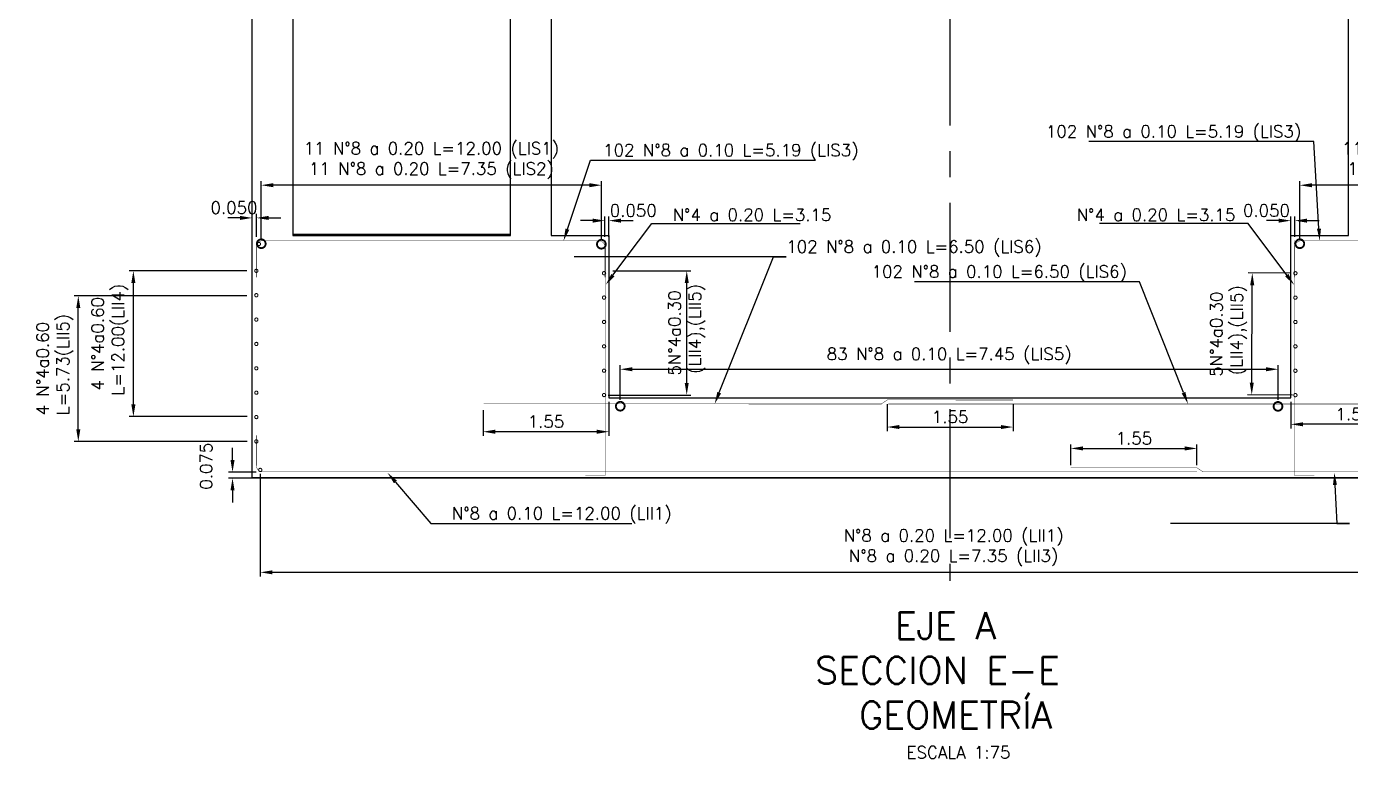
# Model space of a CAD drawing. Header units: metres. Extents: x 1080427 to 1081241, y 976768 to 977288.
# Drawn here: x 1080851.63 to 1080867.94, y 977088.38 to 977097.39 of the extents above; entities that cross this region are included whole.
import ezdxf
from ezdxf import colors
from ezdxf.entities.mleader import LeaderData, LeaderLine
from ezdxf.math import Vec2, Vec3

# ---------------------------------------------------------------- set-up
doc = ezdxf.new("R2010")
doc.units = ezdxf.units.M
doc.header["$LTSCALE"] = 25.4
doc.linetypes.add('CENTER', pattern=[2, 1.25, -0.25, 0.25, -0.25])
doc.linetypes.add('DASHDOT', pattern=[1, 0.5, -0.25, 0, -0.25])
for name, color, linetype in [('CONTRAPESO', 3, 'Continuous'), ('DIMCONTRAPESO', 1, 'Continuous'), ('EJE VIA', 10, 'CENTER'), ('EJE-D', 11, 'DASHDOT'), ('REF', 6, 'Continuous'), ('REGL175', 7, 'Continuous')]:
    doc.layers.add(name, color=color, linetype=linetype)
doc.layers.add('COTA', color=1, linetype='Continuous', lineweight=30)
doc.layers.add('COTACIM', color=20, linetype='Continuous', lineweight=5)
doc.styles.add('romans', font='romans.shx')
doc.dimstyles.new('Copy 75', dxfattribs={"dimtxt": 0.15, "dimasz": 0.15, "dimexe": 0.05, "dimexo": 0.05, "dimgap": 0.05, "dimtad": 1, "dimzin": 0, "dimdsep": 46, "dimtxsty": 'romans', "dimcen": 0.002, "dimclrd": 1, "dimclre": 1, "dimclrt": 3, "dimadec": 4, "dimazin": 0, "dimtfac": 1, "dimtofl": 0, "dimtmove": 1, "dimatfit": 3, "dimfxl": 1, "dimtolj": 1, "dimtzin": 0, "dimarcsym": 1})

# ---------------------------------------------------------------- blocks, each defined once
blk = doc.blocks.new('*D286')
at = {"layer": 'Defpoints', "color": 0, "transparency": 16777216}
for p in [(1080866.045534085, 977092.1984550816), (1080864.491913638, 977091.9434289275), (1080866.045534085, 977091.9434289275)]:
    blk.add_point(p, dxfattribs=at)
at = {"layer": 'DIMCONTRAPESO', "color": 1, "lineweight": -2, "transparency": 16777216}
for p, q in [((1080864.491913638, 977091.9934289275), (1080864.491913638, 977092.2484550816)), ((1080864.641913638, 977092.1984550816), (1080865.895534085, 977092.1984550816)), ((1080866.045534085, 977091.9934289275), (1080866.045534085, 977092.2484550816))]:
    blk.add_line(p, q, dxfattribs=at)
at = {"layer": 'DIMCONTRAPESO', "color": 1, "transparency": 16777216}
for points in [[(1080864.641913638, 977092.2234550816), (1080864.641913638, 977092.1734550815), (1080864.491913638, 977092.1984550816)], [(1080865.895534085, 977092.2234550816), (1080865.895534085, 977092.1734550815), (1080866.045534085, 977092.1984550816)]]:
    blk.add_solid(points, dxfattribs=at)
at = {"layer": 'DIMCONTRAPESO', "color": 3, "transparency": 16777216, "insert": (1080865.268723862, 977092.3234550816), "char_height": 0.15, "attachment_point": 5, "style": 'romans'}
blk.add_mtext('\\A1;1.55', dxfattribs=at)
blk = doc.blocks.new('*D472')
at = {"layer": 'Defpoints', "color": 0, "transparency": 16777216}
for p in [(1080852.948347681, 977094.3839708833), (1080854.394203315, 977094.3839708833), (1080854.400553315, 977092.5897539709)]:
    blk.add_point(p, dxfattribs=at)
at = {"layer": 'DIMCONTRAPESO', "color": 1, "lineweight": -2, "transparency": 16777216}
for p, q in [((1080854.344203315, 977094.3839708833), (1080852.898347681, 977094.3839708833)), ((1080852.948347681, 977092.7397539709), (1080852.948347681, 977094.2339708833)), ((1080854.350553315, 977092.5897539709), (1080852.898347681, 977092.5897539709))]:
    blk.add_line(p, q, dxfattribs=at)
at = {"layer": 'DIMCONTRAPESO', "color": 1, "transparency": 16777216}
for points in [[(1080852.923347681, 977094.2339708833), (1080852.973347681, 977094.2339708833), (1080852.948347681, 977094.3839708833)], [(1080852.923347681, 977092.7397539709), (1080852.973347681, 977092.7397539709), (1080852.948347681, 977092.5897539709)]]:
    blk.add_solid(points, dxfattribs=at)
at = {"layer": 'DIMCONTRAPESO', "color": 3, "transparency": 16777216, "insert": (1080852.659061966, 977093.4868624271), "char_height": 0.15, "attachment_point": 5, "rotation": 90, "style": 'romans'}
blk.add_mtext('\\A1;4 N°4a0.60\\P L=12.00(LII4)', dxfattribs=at)
blk = doc.blocks.new('*D473')
at = {"layer": 'Defpoints', "color": 0, "transparency": 16777216}
for p in [(1080852.270304345, 977094.0776228893), (1080854.394599974, 977094.0776228893), (1080854.400949974, 977092.2834059768)]:
    blk.add_point(p, dxfattribs=at)
at = {"layer": 'DIMCONTRAPESO', "color": 1, "lineweight": -2, "transparency": 16777216}
for p, q in [((1080854.344599974, 977094.0776228893), (1080852.220304345, 977094.0776228893)), ((1080852.270304345, 977092.4334059769), (1080852.270304345, 977093.9276228893)), ((1080854.350949974, 977092.2834059768), (1080852.220304345, 977092.2834059768))]:
    blk.add_line(p, q, dxfattribs=at)
at = {"layer": 'DIMCONTRAPESO', "color": 1, "transparency": 16777216}
for points in [[(1080852.245304345, 977093.9276228893), (1080852.295304345, 977093.9276228893), (1080852.270304345, 977094.0776228893)], [(1080852.245304345, 977092.4334059769), (1080852.295304345, 977092.4334059769), (1080852.270304345, 977092.2834059768)]]:
    blk.add_solid(points, dxfattribs=at)
at = {"layer": 'DIMCONTRAPESO', "color": 3, "transparency": 16777216, "insert": (1080851.981018631, 977093.1805144331), "char_height": 0.15, "attachment_point": 5, "rotation": 90, "style": 'romans'}
blk.add_mtext('\\A1;4 N°4a0.60\\P L=5.73(LII5)', dxfattribs=at)
blk = doc.blocks.new('*D790')
at = {"layer": 'COTA', "color": 1, "lineweight": -2, "transparency": 16777216}
for p, q in [((1080858.604062098, 977095.0025374411), (1080858.454062098, 977095.0025374411)), ((1080858.754062098, 977094.8046087425), (1080858.754062098, 977095.0525374411)), ((1080858.804214471, 977094.8046158788), (1080858.804214471, 977095.0525374411)), ((1080858.954214471, 977095.0025374411), (1080859.104214471, 977095.0025374411))]:
    blk.add_line(p, q, dxfattribs=at)
at = {"layer": 'COTA', "color": 1, "transparency": 16777216}
for points in [[(1080858.604062098, 977095.0275374411), (1080858.604062098, 977094.9775374411), (1080858.754062098, 977095.0025374411)], [(1080858.954214471, 977095.0275374411), (1080858.954214471, 977094.9775374411), (1080858.804214471, 977095.0025374411)]]:
    blk.add_solid(points, dxfattribs=at)
at = {"layer": 'Defpoints', "color": 0, "transparency": 16777216}
for p in [(1080858.804214471, 977095.0025374411), (1080858.754062098, 977094.7546087424), (1080858.804214471, 977094.7546158788)]:
    blk.add_point(p, dxfattribs=at)
at = {"layer": 'COTA', "color": 3, "transparency": 16777216, "insert": (1080859.104214471, 977095.1275374411), "char_height": 0.15, "attachment_point": 5, "style": 'romans'}
blk.add_mtext('\\A1;0.050', dxfattribs=at)
blk = doc.blocks.new('*D785')
at = {"layer": 'COTA', "color": 1, "lineweight": -2, "transparency": 16777216}
for p, q in [((1080854.262853315, 977095.0361323085), (1080854.112853315, 977095.0361323085)), ((1080854.412853315, 977094.8046087425), (1080854.412853315, 977095.0861323086)), ((1080854.463005688, 977094.8046158788), (1080854.463005688, 977095.0861323086)), ((1080854.613005688, 977095.0361323085), (1080854.763005688, 977095.0361323085))]:
    blk.add_line(p, q, dxfattribs=at)
at = {"layer": 'COTA', "color": 1, "transparency": 16777216}
for points in [[(1080854.262853315, 977095.0611323086), (1080854.262853315, 977095.0111323085), (1080854.412853315, 977095.0361323085)], [(1080854.613005688, 977095.0611323086), (1080854.613005688, 977095.0111323085), (1080854.463005688, 977095.0361323085)]]:
    blk.add_solid(points, dxfattribs=at)
at = {"layer": 'Defpoints', "color": 0, "transparency": 16777216}
for p in [(1080854.463005688, 977095.0361323085), (1080854.412853315, 977094.7546087424), (1080854.463005688, 977094.7546158788)]:
    blk.add_point(p, dxfattribs=at)
at = {"layer": 'COTA', "color": 3, "transparency": 16777216, "insert": (1080854.187853315, 977095.1611323085), "char_height": 0.15, "attachment_point": 5, "style": 'romans'}
blk.add_mtext('\\A1;0.050', dxfattribs=at)
blk = doc.blocks.new('*D786')
at = {"layer": 'Defpoints', "color": 0, "transparency": 16777216}
for p in [(1080867.201492158, 977092.8205518959), (1080868.751271914, 977092.8201901971), (1080867.201492158, 977092.4956941757)]:
    blk.add_point(p, dxfattribs=at)
at = {"layer": 'EJE-D', "color": 1, "lineweight": -2, "transparency": 16777216}
for p, q in [((1080867.201492158, 977092.7705518958), (1080867.201492158, 977092.4456941757)), ((1080868.751271914, 977092.770190197), (1080868.751271914, 977092.4456941757)), ((1080868.601271914, 977092.4956941757), (1080867.351492158, 977092.4956941757))]:
    blk.add_line(p, q, dxfattribs=at)
at = {"layer": 'EJE-D', "color": 1, "transparency": 16777216}
for points in [[(1080867.351492158, 977092.5206941757), (1080867.351492158, 977092.4706941757), (1080867.201492158, 977092.4956941757)], [(1080868.601271914, 977092.5206941757), (1080868.601271914, 977092.4706941757), (1080868.751271914, 977092.4956941757)]]:
    blk.add_solid(points, dxfattribs=at)
at = {"layer": 'EJE-D', "color": 3, "transparency": 16777216, "insert": (1080867.976382036, 977092.6206941757), "char_height": 0.15, "attachment_point": 5, "style": 'romans'}
blk.add_mtext('\\A1;1.55', dxfattribs=at)
blk = doc.blocks.new('*D787')
at = {"layer": 'COTA', "color": 1, "lineweight": -2, "transparency": 16777216}
for p, q in [((1080867.051492159, 977095.0025374411), (1080866.901492159, 977095.0025374411)), ((1080867.201492159, 977094.8046158788), (1080867.201492159, 977095.0525374411)), ((1080867.251644532, 977094.8046087425), (1080867.251644532, 977095.0525374411)), ((1080867.401644532, 977095.0025374411), (1080867.551644532, 977095.0025374411))]:
    blk.add_line(p, q, dxfattribs=at)
at = {"layer": 'COTA', "color": 1, "transparency": 16777216}
for points in [[(1080867.051492159, 977095.0275374411), (1080867.051492159, 977094.9775374411), (1080867.201492159, 977095.0025374411)], [(1080867.401644532, 977095.0275374411), (1080867.401644532, 977094.9775374411), (1080867.251644532, 977095.0025374411)]]:
    blk.add_solid(points, dxfattribs=at)
at = {"layer": 'Defpoints', "color": 0, "transparency": 16777216}
for p in [(1080867.201492159, 977095.0025374411), (1080867.201492159, 977094.7546158788), (1080867.251644532, 977094.7546087424)]:
    blk.add_point(p, dxfattribs=at)
at = {"layer": 'COTA', "color": 3, "transparency": 16777216, "insert": (1080866.901492159, 977095.1275374411), "char_height": 0.15, "attachment_point": 5, "style": 'romans'}
blk.add_mtext('\\A1;0.050', dxfattribs=at)
blk = doc.blocks.new('*U781')
at = {"layer": 'REF', "ltscale": 0.1, "const_width": 0.04}
blk.add_lwpolyline([(-0.00634999992325902, 0, 1), (0.00634999992325902, 0, 1)], format="xyb", close=True, dxfattribs=at)
blk = doc.blocks.new('*U782')
at = {"layer": 'COTA', "color": 0, "linetype": 'ByBlock', "lineweight": -2, "transparency": 16777216}
for p in [(9.184850993605148e-17, 1.5), (7.347880794884119e-17, 1.2), (5.510910596163089e-17, 0.8999999999999999), (3.673940397442059e-17, 0.6), (1.83697019872103e-17, 0.3), (0, 0)]:
    blk.add_blockref('*U781', p, dxfattribs=at)
blk = doc.blocks.new('*D789')
at = {"layer": 'Defpoints', "color": 0, "transparency": 16777216}
for p in [(1080858.802894076, 977094.3845370073), (1080859.762473977, 977094.3845370073), (1080858.744312593, 977092.8554338306)]:
    blk.add_point(p, dxfattribs=at)
at = {"layer": 'DIMCONTRAPESO', "color": 1, "lineweight": -2, "transparency": 16777216}
for p, q in [((1080858.852894076, 977094.3845370073), (1080859.812473977, 977094.3845370073)), ((1080859.762473977, 977093.0054338307), (1080859.762473977, 977094.2345370073)), ((1080858.794312594, 977092.8554338306), (1080859.812473977, 977092.8554338306))]:
    blk.add_line(p, q, dxfattribs=at)
at = {"layer": 'DIMCONTRAPESO', "color": 1, "transparency": 16777216}
for points in [[(1080859.737473977, 977094.2345370073), (1080859.787473977, 977094.2345370073), (1080859.762473977, 977094.3845370073)], [(1080859.737473977, 977093.0054338307), (1080859.787473977, 977093.0054338307), (1080859.762473977, 977092.8554338306)]]:
    blk.add_solid(points, dxfattribs=at)
at = {"layer": 'DIMCONTRAPESO', "color": 3, "transparency": 16777216, "insert": (1080859.762473977, 977093.619985419), "char_height": 0.15, "attachment_point": 5, "rotation": 90, "style": 'romans'}
blk.add_mtext('\\A1;5N°4a0.30\\P (LII4),(LII5)', dxfattribs=at)
blk = doc.blocks.new('*U783')
at = {"layer": 'REF', "ltscale": 0.1, "const_width": 0.04}
blk.add_lwpolyline([(-0.00634999992325902, 0, 1), (0.00634999992325902, 0, 1)], format="xyb", close=True, dxfattribs=at)
blk = doc.blocks.new('*U784')
at = {"layer": 'COTA', "color": 0, "linetype": 'ByBlock', "lineweight": -2, "transparency": 16777216}
for p in [(9.184850993605148e-17, 1.5), (7.347880794884119e-17, 1.2), (5.510910596163089e-17, 0.8999999999999999), (3.673940397442059e-17, 0.6), (1.83697019872103e-17, 0.3), (0, 0)]:
    blk.add_blockref('*U783', p, dxfattribs=at)
blk = doc.blocks.new('*D791')
at = {"layer": 'Defpoints', "color": 0, "transparency": 16777216}
for p in [(1080866.726789952, 977094.3578299843), (1080867.249054524, 977094.3554338309), (1080867.274054523, 977092.8554338309)]:
    blk.add_point(p, dxfattribs=at)
at = {"layer": 'DIMCONTRAPESO', "color": 1, "lineweight": -2, "transparency": 16777216}
for p, q in [((1080867.19905505, 977094.3556632288), (1080866.676790478, 977094.3580593822)), ((1080866.720596806, 977093.0079746774), (1080866.726101758, 977094.207831563)), ((1080867.224055049, 977092.8556632288), (1080866.669909138, 977092.858205654))]:
    blk.add_line(p, q, dxfattribs=at)
at = {"layer": 'DIMCONTRAPESO', "color": 1, "transparency": 16777216}
for points in [[(1080866.701102021, 977094.207946262), (1080866.751101495, 977094.2077168641), (1080866.726789952, 977094.3578299843)], [(1080866.695597069, 977093.0080893764), (1080866.745596543, 977093.0078599785), (1080866.719908612, 977092.857976256)]]:
    blk.add_solid(points, dxfattribs=at)
at = {"layer": 'DIMCONTRAPESO', "color": 3, "transparency": 16777216, "insert": (1080866.434044151, 977093.6043354832), "char_height": 0.15, "attachment_point": 5, "rotation": 89.73712841532016, "style": 'romans'}
blk.add_mtext('\\A1;5N°4a0.30\\P (LII4),(LII5)', dxfattribs=at)
blk = doc.blocks.new('*D817')
at = {"layer": 'Defpoints', "color": 0, "transparency": 16777216}
for p in [(1080854.510972337, 977091.9338884149), (1080871.482939743, 977091.9332948144), (1080854.510972337, 977090.6731383357)]:
    blk.add_point(p, dxfattribs=at)
at = {"layer": 'DIMCONTRAPESO', "color": 1, "lineweight": -2, "transparency": 16777216}
for p, q in [((1080854.510972337, 977091.8838884148), (1080854.510972337, 977090.6231383356)), ((1080871.482939743, 977091.8832948144), (1080871.482939743, 977090.6231383356)), ((1080871.332939743, 977090.6731383357), (1080854.660972337, 977090.6731383357))]:
    blk.add_line(p, q, dxfattribs=at)
at = {"layer": 'DIMCONTRAPESO', "color": 1, "transparency": 16777216}
for points in [[(1080854.660972337, 977090.6981383357), (1080854.660972337, 977090.6481383357), (1080854.510972337, 977090.6731383357)], [(1080871.332939743, 977090.6981383357), (1080871.332939743, 977090.6481383357), (1080871.482939743, 977090.6731383357)]]:
    blk.add_solid(points, dxfattribs=at)
at = {"layer": 'DIMCONTRAPESO', "color": 3, "transparency": 16777216, "insert": (1080862.99695604, 977090.9767097642), "char_height": 0.15, "attachment_point": 5, "style": 'romans'}
blk.add_mtext('\\A1; N°8 a 0.20 L=12.00 (LII1)\\P N°8 a 0.20 L=7.35 (LII3) ', dxfattribs=at)
blk = doc.blocks.new('*D818')
at = {"layer": 'Defpoints', "color": 0, "transparency": 16777216}
for p in [(1080854.523265844, 977095.43893703), (1080854.523265844, 977094.7185041928), (1080858.711429564, 977094.7122717581)]:
    blk.add_point(p, dxfattribs=at)
at = {"layer": 'DIMCONTRAPESO', "color": 1, "lineweight": -2, "transparency": 16777216}
for p, q in [((1080854.523265844, 977094.7685041928), (1080854.523265844, 977095.4889370301)), ((1080858.561429564, 977095.43893703), (1080854.673265844, 977095.43893703)), ((1080858.711429564, 977094.7622717582), (1080858.711429564, 977095.4889370301))]:
    blk.add_line(p, q, dxfattribs=at)
at = {"layer": 'DIMCONTRAPESO', "color": 1, "transparency": 16777216}
for points in [[(1080854.673265844, 977095.46393703), (1080854.673265844, 977095.41393703), (1080854.523265844, 977095.43893703)], [(1080858.561429564, 977095.46393703), (1080858.561429564, 977095.41393703), (1080858.711429564, 977095.43893703)]]:
    blk.add_solid(points, dxfattribs=at)
at = {"layer": 'DIMCONTRAPESO', "color": 3, "transparency": 16777216, "insert": (1080856.617347704, 977095.7425084586), "char_height": 0.15, "attachment_point": 5, "style": 'romans'}
blk.add_mtext('\\A1;11 N°8 a 0.20 L=12.00 (LIS1)\\P11 N°8 a 0.20 L=7.35 (LIS2) ', dxfattribs=at)
blk = doc.blocks.new('*D819')
at = {"layer": 'Defpoints', "color": 0, "transparency": 16777216}
for p in [(1080867.311904688, 977095.4383434296), (1080867.311904688, 977094.7185041928), (1080871.498143116, 977094.7116781577)]:
    blk.add_point(p, dxfattribs=at)
at = {"layer": 'DIMCONTRAPESO', "color": 1, "lineweight": -2, "transparency": 16777216}
for p, q in [((1080867.311904688, 977094.7685041928), (1080867.311904688, 977095.4883434296)), ((1080871.348143116, 977095.4383434296), (1080867.461904688, 977095.4383434296)), ((1080871.498143116, 977094.7616781577), (1080871.498143116, 977095.4883434296))]:
    blk.add_line(p, q, dxfattribs=at)
at = {"layer": 'DIMCONTRAPESO', "color": 1, "transparency": 16777216}
for points in [[(1080867.461904688, 977095.4633434296), (1080867.461904688, 977095.4133434296), (1080867.311904688, 977095.4383434296)], [(1080871.348143116, 977095.4633434296), (1080871.348143116, 977095.4133434296), (1080871.498143116, 977095.4383434296)]]:
    blk.add_solid(points, dxfattribs=at)
at = {"layer": 'DIMCONTRAPESO', "color": 3, "transparency": 16777216, "insert": (1080869.405023902, 977095.7419148581), "char_height": 0.15, "attachment_point": 5, "style": 'romans'}
blk.add_mtext('\\A1;11 N°8 a 0.20 L=12.00 (LIS1)\\P11 N°8 a 0.20 L=7.35 (LIS2) ', dxfattribs=at)
blk = doc.blocks.new('*D1023')
at = {"layer": 'COTA', "color": 1, "lineweight": -2, "transparency": 16777216}
for p, q in [((1080854.169480987, 977092.0576453056), (1080854.169480987, 977092.2076453057)), ((1080854.460972337, 977091.9076453056), (1080854.119480987, 977091.9076453056)), ((1080854.460972337, 977091.8326453057), (1080854.119480987, 977091.8326453057)), ((1080854.169480987, 977091.6826453056), (1080854.169480987, 977091.5326453056))]:
    blk.add_line(p, q, dxfattribs=at)
at = {"layer": 'COTA', "color": 1, "transparency": 16777216}
for points in [[(1080854.144480987, 977092.0576453056), (1080854.194480987, 977092.0576453056), (1080854.169480987, 977091.9076453056)], [(1080854.144480987, 977091.6826453056), (1080854.194480987, 977091.6826453056), (1080854.169480987, 977091.8326453057)]]:
    blk.add_solid(points, dxfattribs=at)
at = {"layer": 'Defpoints', "color": 0, "transparency": 16777216}
for p in [(1080854.169480987, 977091.9076453056), (1080854.510972337, 977091.9076453056), (1080854.510972337, 977091.8326453057)]:
    blk.add_point(p, dxfattribs=at)
at = {"layer": 'COTA', "color": 3, "transparency": 16777216, "insert": (1080853.844480987, 977091.9801453059), "char_height": 0.15, "attachment_point": 5, "rotation": 90, "style": 'romans'}
blk.add_mtext('\\A1;0.075', dxfattribs=at)
blk = doc.blocks.new('*D1024')
at = {"layer": 'Defpoints', "color": 0, "transparency": 16777216}
for p in [(1080858.804214471, 977092.8205518959), (1080857.254434715, 977092.7208863989), (1080857.254434715, 977092.4041857036)]:
    blk.add_point(p, dxfattribs=at)
at = {"layer": 'EJE-D', "color": 1, "lineweight": -2, "transparency": 16777216}
for p, q in [((1080857.254434715, 977092.6708863989), (1080857.254434715, 977092.3541857036)), ((1080858.804214471, 977092.7705518958), (1080858.804214471, 977092.3541857036)), ((1080858.654214471, 977092.4041857036), (1080857.404434715, 977092.4041857036))]:
    blk.add_line(p, q, dxfattribs=at)
at = {"layer": 'EJE-D', "color": 1, "transparency": 16777216}
for points in [[(1080857.404434715, 977092.4291857036), (1080857.404434715, 977092.3791857036), (1080857.254434715, 977092.4041857036)], [(1080858.654214471, 977092.4291857036), (1080858.654214471, 977092.3791857036), (1080858.804214471, 977092.4041857036)]]:
    blk.add_solid(points, dxfattribs=at)
at = {"layer": 'EJE-D', "color": 3, "transparency": 16777216, "insert": (1080858.029324593, 977092.5291857036), "char_height": 0.15, "attachment_point": 5, "style": 'romans'}
blk.add_mtext('\\A1;1.55', dxfattribs=at)
blk = doc.blocks.new('*D1025')
at = {"layer": 'Defpoints', "color": 0, "transparency": 16777216}
for p in [(1080867.201492158, 977092.8205518959), (1080868.751271914, 977092.8201901971), (1080867.201492158, 977092.4956941757)]:
    blk.add_point(p, dxfattribs=at)
at = {"layer": 'EJE-D', "color": 1, "lineweight": -2, "transparency": 16777216}
for p, q in [((1080867.201492158, 977092.7705518958), (1080867.201492158, 977092.4456941757)), ((1080868.751271914, 977092.770190197), (1080868.751271914, 977092.4456941757)), ((1080868.601271914, 977092.4956941757), (1080867.351492158, 977092.4956941757))]:
    blk.add_line(p, q, dxfattribs=at)
at = {"layer": 'EJE-D', "color": 1, "transparency": 16777216}
for points in [[(1080867.351492158, 977092.5206941757), (1080867.351492158, 977092.4706941757), (1080867.201492158, 977092.4956941757)], [(1080868.601271914, 977092.5206941757), (1080868.601271914, 977092.4706941757), (1080868.751271914, 977092.4956941757)]]:
    blk.add_solid(points, dxfattribs=at)
at = {"layer": 'EJE-D', "color": 3, "transparency": 16777216, "insert": (1080867.976382036, 977092.6206941757), "char_height": 0.15, "attachment_point": 5, "style": 'romans'}
blk.add_mtext('\\A1;1.55', dxfattribs=at)
blk = doc.blocks.new('*D1026')
at = {"layer": 'Defpoints', "color": 0, "transparency": 16777216}
for p in [(1080867.043765609, 977093.1731796506), (1080858.944227699, 977092.7483999783), (1080867.043765609, 977092.7455269872)]:
    blk.add_point(p, dxfattribs=at)
at = {"layer": 'EJE-D', "color": 1, "lineweight": -2, "transparency": 16777216}
for p, q in [((1080858.944227699, 977092.7983999783), (1080858.944227699, 977093.2231796506)), ((1080859.094227699, 977093.1731796506), (1080866.893765609, 977093.1731796506)), ((1080867.043765609, 977092.7955269873), (1080867.043765609, 977093.2231796506))]:
    blk.add_line(p, q, dxfattribs=at)
at = {"layer": 'EJE-D', "color": 1, "transparency": 16777216}
for points in [[(1080859.094227699, 977093.1981796506), (1080859.094227699, 977093.1481796505), (1080858.944227699, 977093.1731796506)], [(1080866.893765609, 977093.1981796506), (1080866.893765609, 977093.1481796505), (1080867.043765609, 977093.1731796506)]]:
    blk.add_solid(points, dxfattribs=at)
at = {"layer": 'EJE-D', "color": 3, "transparency": 16777216, "insert": (1080862.993996654, 977093.3374653648), "char_height": 0.15, "attachment_point": 5, "style": 'romans'}
blk.add_mtext('\\A1;83 N°8 a 0.10 L=7.45 (LIS5)', dxfattribs=at)
blk = doc.blocks.new('*D1027')
at = {"layer": 'COTA', "color": 1, "lineweight": -2, "transparency": 16777216}
for p, q in [((1080862.230963435, 977092.7452815202), (1080862.230963435, 977092.4117078697)), ((1080863.780743195, 977092.744940278), (1080863.780743195, 977092.4117078697)), ((1080862.380963434, 977092.4617078698), (1080863.630743195, 977092.4617078698))]:
    blk.add_line(p, q, dxfattribs=at)
at = {"layer": 'COTA', "color": 1, "transparency": 16777216}
for points in [[(1080862.380963434, 977092.4867078698), (1080862.380963434, 977092.4367078698), (1080862.230963435, 977092.4617078698)], [(1080863.630743195, 977092.4867078698), (1080863.630743195, 977092.4367078698), (1080863.780743195, 977092.4617078698)]]:
    blk.add_solid(points, dxfattribs=at)
at = {"layer": 'Defpoints', "color": 0, "transparency": 16777216}
for p in [(1080862.230963435, 977092.7952815202), (1080863.780743195, 977092.794940278), (1080863.780743195, 977092.4617078698)]:
    blk.add_point(p, dxfattribs=at)
at = {"layer": 'COTA', "color": 3, "transparency": 16777216, "insert": (1080863.005853315, 977092.5867078698), "char_height": 0.15, "attachment_point": 5, "style": 'romans'}
blk.add_mtext('\\A1;1.55', dxfattribs=at)

msp = doc.modelspace()

# ---------------------------------------------------------------- linework, layer by layer
at = {"layer": 'CONTRAPESO'}
for points in [[(1080871.092769449, 977094.8356956284), (1080871.086209244, 977103.1421633925), (1080869.738790564, 977103.115215019), (1080869.666977885, 977104.1139787453), (1080871.585952772, 977104.152358243), (1080871.592822024, 977094.8356956284), (1080871.592822459, 977094.835102028), (1080871.592822459, 977091.835102028), (1080854.412796866, 977091.8356956284), (1080854.412796866, 977094.8356956284), (1080854.412822024, 977094.8356956284), (1080854.412796866, 977103.7979366097), (1080856.328198108, 977103.8472031498), (1080856.256178594, 977102.8455627796), (1080854.912626102, 977102.8186917297), (1080854.912822024, 977094.8356956285), (1080857.592769449, 977094.8356956284), (1080857.592769449, 977094.8356956284), (1080857.591607085, 977102.8722713494), (1080856.497144692, 977102.8503821015)], [(1080871.09280074, 977094.8205518959), (1080871.086240535, 977103.131205503), (1080869.738821855, 977103.1042571295), (1080869.667009176, 977104.1030208558), (1080871.585984063, 977104.1414003535), (1080871.592853315, 977094.8205518959), (1080871.59285375, 977094.8199582954), (1080871.592853532, 977091.8320550955), (1080854.412853097, 977091.8326486959), (1080854.412853315, 977094.8205518959), (1080854.412853315, 977094.8205518959), (1080854.412853315, 977103.7979377387), (1080856.328229399, 977103.8362452603), (1080856.256209885, 977102.8346048901), (1080854.912657393, 977102.8077338402), (1080854.912853315, 977094.820551896), (1080857.59280074, 977094.8205518959), (1080857.59280074, 977094.8205518959), (1080857.591638376, 977102.8613134599), (1080856.497175982, 977102.839424212)], [(1080867.201492158, 977092.8205518959), (1080867.201492158, 977094.8205518959), (1080867.912769787, 977094.8205518959), (1080867.912738836, 977103.4678154611), (1080858.091384302, 977103.2713883704), (1080858.092118809, 977094.8205518959), (1080858.804214471, 977094.8205518959), (1080858.804214471, 977092.8205518959), (1080867.201492158, 977092.8205518959)]]:
    msp.add_lwpolyline(points, dxfattribs=at)
at = {"layer": 'EJE VIA', "ltscale": 0.05}
msp.add_lwpolyline([(1080863.002853315, 977105.381446099), (1080863.002853315, 977090.5668321534)], dxfattribs=at)
at = {"layer": 'REF', "ltscale": 0.1}
for points, const_width in [([(1080854.511835844, 977094.7185041927, 1), (1080854.534695844, 977094.7185041927, 1)], 0.108), ([(1080858.699999565, 977094.7122717582, 1), (1080858.722859564, 977094.7122717582, 1)], 0.108), ([(1080867.300474688, 977094.7185041927, 1), (1080867.323334687, 977094.7185041927, 1)], 0.108), ([(1080854.488190763, 977094.7151855995, 1), (1080854.500890763, 977094.7151855995, 1)], 0.04), ([(1080854.456503315, 977094.3845370073, 1), (1080854.469203315, 977094.3845370073, 1)], 0.04), ([(1080854.456503315, 977094.0845370074, 1), (1080854.469203315, 977094.0845370074, 1)], 0.04), ([(1080854.456503315, 977093.7845370073, 1), (1080854.469203315, 977093.7845370073, 1)], 0.04), ([(1080854.456503315, 977093.4845370073, 1), (1080854.469203315, 977093.4845370073, 1)], 0.04), ([(1080854.456503315, 977093.1845370074, 1), (1080854.469203315, 977093.1845370074, 1)], 0.04), ([(1080854.456503315, 977092.8845370073, 1), (1080854.469203315, 977092.8845370073, 1)], 0.04), ([(1080858.932659979, 977092.7180581491, 1), (1080858.955519978, 977092.7180581491, 1)], 0.108), ([(1080867.032052065, 977092.7160246276, 1), (1080867.054912065, 977092.7160246276, 1)], 0.108), ([(1080854.456503315, 977092.5845370074, 1), (1080854.469203315, 977092.5845370074, 1)], 0.04), ([(1080854.456503315, 977092.2845370073, 1), (1080854.469203315, 977092.2845370073, 1)], 0.04), ([(1080854.504622337, 977091.9338884149, 1), (1080854.517322337, 977091.9338884149, 1)], 0.04)]:
    msp.add_lwpolyline(points, format="xyb", close=True, dxfattribs=dict(at, const_width=const_width))
for points, const_width in [([(1080854.462803954, 977094.3050769819), (1080854.46280891, 977094.6790769818, -0.414213562373095), (1080854.538809917, 977094.7550759747), (1080858.679994962, 977094.7546158788, -0.4141860566526949), (1080858.755987825, 977094.6786158792), (1080858.755987825, 977094.3046087425)], 0.004999999999999999), ([(1080871.542903111, 977094.3044833814), (1080871.542898155, 977094.6784833814, 0.414213562373095), (1080871.466897148, 977094.7544823743), (1080867.327637395, 977094.7546158788, 0.4141860566526949), (1080867.251644532, 977094.6786158792), (1080867.251644532, 977094.3046087425)], 0.004999999999999999), ([(1080866.045534085, 977091.9105518961), (1080857.619668128, 977091.9105518961), (1080857.54877522, 977091.911122162), (1080854.538853315, 977091.911122162, -0.414213562373095), (1080854.462853315, 977091.987122162), (1080854.462853315, 977092.361122162)], 0.005), ([(1080864.491913638, 977091.961028724), (1080866.045534085, 977091.961028724), (1080866.116426993, 977091.911122162), (1080871.466835905, 977091.9096349867, 0.414282338146615), (1080871.54285375, 977091.9856349846), (1080871.54285375, 977092.3596171369)], 0.005)]:
    msp.add_lwpolyline(points, format="xyb", dxfattribs=dict(at, const_width=const_width))
for points, const_width in [([(1080858.763784277, 977094.7582215364), (1080858.763784277, 977091.8688504638), (1080858.513784277, 977091.8688504638)], 0.004999999999999999), ([(1080867.241922353, 977094.7582215364), (1080867.241922353, 977091.8688504638), (1080867.491922353, 977091.8688504638)], 0.004999999999999999), ([(1080863.780743195, 977092.794940278), (1080862.230963435, 977092.7952815202), (1080862.160059497, 977092.7453906299), (1080857.259920159, 977092.7467856948)], 0.004999999999999999), ([(1080868.751271914, 977092.7456196542), (1080862.247071424, 977092.7456196542)], 0.005)]:
    msp.add_lwpolyline(points, dxfattribs=dict(at, const_width=const_width))

# ---------------------------------------------------------------- block references
at = {"layer": 'COTA', "color": 2}
for name, p in [('*U782', (1080858.744312593, 977092.8554338306)), ('*U784', (1080867.257937475, 977092.8547398511))]:
    msp.add_blockref(name, p, dxfattribs=at)

# ---------------------------------------------------------------- texts
at = {"layer": 'REGL175', "insert": (1080855.102473353, 977090.1817238773), "char_height": 0.33, "width": 14.49150362575892, "attachment_point": 1, "style": 'romans'}
msp.add_mtext('\\pi7.22302;{\\C0;EJE A\\P\\pi6.24088;SECCION E-E \\P\\pi6.78218;GEOMETRÍA\\P\\pi7.36717;\\H0.45455x;\\C3;ESCALA 1:75}', dxfattribs=at)

# ---------------------------------------------------------------- dimensions: what is measured, and where the dimension line sits
at = {"layer": 'COTA', "color": 2}
for base, p1, p2, picture, middle in [((1080854.463005688, 977095.0361323085), (1080854.412853315, 977094.7546087424), (1080854.463005688, 977094.7546158788), '*D785', (1080854.187853315, 977095.0361323085)), ((1080858.804214471, 977095.0025374411), (1080858.754062098, 977094.7546087424), (1080858.804214471, 977094.7546158788), '*D790', (1080859.104214471, 977095.0025374411))]:
    dim = msp.add_linear_dim(base=base, p1=p1, p2=p2, dimstyle='Copy 75', override={"dimdec": 3}, dxfattribs=at)
    dim.commit()
    dim.dimension.update_dxf_attribs({"geometry": picture, "text_midpoint": middle, "dimtype": 160})
dim = msp.add_linear_dim(base=(1080867.201492159, 977095.0025374411), p1=(1080867.251644532, 977094.7546087424), p2=(1080867.201492159, 977094.7546158788), angle=180, dimstyle='Copy 75', override={"dimdec": 3}, dxfattribs=at)
dim.commit()
dim.dimension.update_dxf_attribs({"geometry": '*D787', "text_midpoint": (1080866.901492159, 977095.0025374411), "dimtype": 160})
dim = msp.add_linear_dim(base=(1080863.780743195, 977092.4617078698), p1=(1080862.230963435, 977092.7952815202), p2=(1080863.780743195, 977092.794940278), dimstyle='Copy 75', dxfattribs=at)
dim.commit()
dim.dimension.update_dxf_attribs({"geometry": '*D1027', "text_midpoint": (1080863.005853315, 977092.5867078698)})
dim = msp.add_linear_dim(base=(1080854.169480987, 977091.9076453056), p1=(1080854.510972337, 977091.8326453057), p2=(1080854.510972337, 977091.9076453056), angle=90, dimstyle='Copy 75', override={"dimdec": 3}, dxfattribs=at)
dim.commit()
dim.dimension.update_dxf_attribs({"geometry": '*D1023', "text_midpoint": (1080853.844480987, 977091.9801453059)})
at = {"layer": 'DIMCONTRAPESO', "color": 2}
for base, p1, p2, text, picture, middle in [((1080854.523265844, 977095.43893703), (1080858.711429564, 977094.7122717581), (1080854.523265844, 977094.7185041928), '11 N°8 a 0.20 L=12.00 (LIS1)\\P11 N°8 a 0.20 L=7.35 (LIS2) ', '*D818', (1080856.617347704, 977095.7425084586)), ((1080867.311904688, 977095.4383434296), (1080871.498143116, 977094.7116781577), (1080867.311904688, 977094.7185041928), '11 N°8 a 0.20 L=12.00 (LIS1)\\P11 N°8 a 0.20 L=7.35 (LIS2) ', '*D819', (1080869.405023902, 977095.7419148581)), ((1080854.510972337, 977090.6731383357), (1080871.482939743, 977091.9332948144), (1080854.510972337, 977091.9338884149), ' N°8 a 0.20 L=12.00 (LII1)\\P N°8 a 0.20 L=7.35 (LII3) ', '*D817', (1080862.99695604, 977090.9767097642))]:
    dim = msp.add_linear_dim(base=base, p1=p1, p2=p2, text=text, dimstyle='Copy 75', dxfattribs=at)
    dim.commit()
    dim.dimension.update_dxf_attribs({"geometry": picture, "text_midpoint": middle})
at = {"layer": 'DIMCONTRAPESO'}
for base, p1, p2, angle, text, picture, middle in [((1080852.948347681, 977094.3839708833), (1080854.400553315, 977092.5897539709), (1080854.394203315, 977094.3839708833), 90, '4 N°4a0.60\\P L=12.00(LII4)', '*D472', (1080852.948347681, 977093.4868624271)), ((1080859.762473977, 977094.3845370073), (1080858.744312593, 977092.8554338306), (1080858.802894076, 977094.3845370073), 90, '5N°4a0.30\\P (LII4),(LII5)', '*D789', (1080860.051759691, 977093.619985419)), ((1080866.726789952, 977094.3578299843), (1080867.274054523, 977092.8554338306), (1080867.249054523, 977094.3554338306), 89.73712841532017, '5N°4a0.30\\P (LII4),(LII5)', '*D791', (1080866.72332682, 977093.6030082523)), ((1080852.270304345, 977094.0776228893), (1080854.400949974, 977092.2834059768), (1080854.394599974, 977094.0776228893), 90, '4 N°4a0.60\\P L=5.73(LII5)', '*D473', (1080852.270304345, 977093.1805144331))]:
    dim = msp.add_linear_dim(base=base, p1=p1, p2=p2, angle=angle, text=text, dimstyle='Copy 75', dxfattribs=at)
    dim.commit()
    dim.dimension.update_dxf_attribs({"geometry": picture, "text_midpoint": middle, "dimtype": 160})
dim = msp.add_linear_dim(base=(1080866.045534085, 977092.1984550816), p1=(1080864.491913638, 977091.9434289275), p2=(1080866.045534085, 977091.9434289275), dimstyle='Copy 75', dxfattribs=at)
dim.commit()
dim.dimension.update_dxf_attribs({"geometry": '*D286', "text_midpoint": (1080865.268723862, 977092.3234550816)})
at = {"layer": 'EJE-D', "color": 2}
dim = msp.add_linear_dim(base=(1080867.043765609, 977093.1731796506), p1=(1080858.944227699, 977092.7483999783), p2=(1080867.043765609, 977092.7455269872), text='83 N°8 a 0.10 L=7.45 (LIS5)', dimstyle='Copy 75', dxfattribs=at)
dim.commit()
dim.dimension.update_dxf_attribs({"geometry": '*D1026', "text_midpoint": (1080862.993996654, 977093.3374653648)})
for base, p1, p2, picture, middle in [((1080857.254434715, 977092.4041857036), (1080858.804214471, 977092.8205518959), (1080857.254434715, 977092.7208863989), '*D1024', (1080858.029324593, 977092.5291857036)), ((1080867.201492158, 977092.4956941757), (1080868.751271914, 977092.8201901971), (1080867.201492158, 977092.8205518959), '*D786', (1080867.976382036, 977092.6206941757)), ((1080867.201492158, 977092.4956941757), (1080868.751271914, 977092.8201901971), (1080867.201492158, 977092.8205518959), '*D1025', (1080867.976382036, 977092.6206941757))]:
    dim = msp.add_linear_dim(base=base, p1=p1, p2=p2, dimstyle='Copy 75', dxfattribs=at)
    dim.commit()
    dim.dimension.update_dxf_attribs({"geometry": picture, "text_midpoint": middle})

# ---------------------------------------------------------------- leaders
at = {"layer": 'COTACIM'}
ml = msp.add_multileader_mtext('Standard', dxfattribs=at)
ml.set_content('\\A1;102 N°8 a 0.10 L=5.19 (LIS3)', color=3, style='romans')
ml.set_leader_properties(color=256)
ml.build(insert=Vec2(0, 0))
ml.multileader.update_dxf_attribs({"text_left_attachment_type": 6, "text_right_attachment_type": 6, "dogleg_length": 0.1560199508385566, "arrow_head_size": 0.15})
ctx = ml.context
ctx.base_point, ctx.char_height, ctx.arrow_head_size, ctx.landing_gap_size, ctx.plane_origin = Vec3(1080863.750494855, 977095.9750610123), 0.15, 0.15, 0, Vec3(1080868.191090308, 977094.0769765321)
ctx.left_attachment, ctx.right_attachment, ctx.text_align_type = 6, 6, 2
notes = []
notes.append((ctx, [(0, (1, 1, 0), (1080867.485086234, 977095.9750610123), (-1, 0), 0.1560199508385566, [(0, [(1080867.55712882, 977094.7546092026)], 0, [])])]))
ctx.mtext.insert, ctx.mtext.width, ctx.mtext.alignment, ctx.mtext.flow_direction = Vec3(1080867.329066283, 977096.1750610123), 4.25235982122831, 3, 5
ml = msp.add_multileader_mtext('Standard', dxfattribs=at)
ml.set_content('\\A1;102 N°8 a 0.10 L=5.19 (LIS3)', color=3, style='romans')
ml.set_leader_properties(color=256)
ml.build(insert=Vec2(0, 0))
ml.multileader.update_dxf_attribs({"text_left_attachment_type": 6, "text_right_attachment_type": 6, "dogleg_length": 0.1560199508385566, "arrow_head_size": 0.15})
ctx = ml.context
ctx.base_point, ctx.char_height, ctx.arrow_head_size, ctx.landing_gap_size, ctx.plane_origin = Vec3(1080858.733540485, 977095.7449825681), 0.15, 0.15, 0, Vec3(1080858.483433873, 977092.736892359)
ctx.left_attachment, ctx.right_attachment = 6, 6
notes.append((ctx, [(0, (1, 1, 0), (1080858.577520534, 977095.7449825681), (1, 0), 0.1560199508385566, [(0, [(1080858.245584452, 977094.7546541463)], 0, [])])]))
ctx.mtext.insert, ctx.mtext.width, ctx.mtext.flow_direction = Vec3(1080858.733540485, 977095.944982568), 4.25235982122831, 5
ml = msp.add_multileader_mtext('Standard', dxfattribs=at)
ml.set_content('\\A1; N°4 a 0.20 L=3.15', color=3, style='romans')
ml.set_leader_properties(color=256)
ml.build(insert=Vec2(0, 0))
ml.multileader.update_dxf_attribs({"text_left_attachment_type": 6, "text_right_attachment_type": 6, "dogleg_length": 0.1560199508385566, "arrow_head_size": 0.15})
ctx = ml.context
ctx.base_point, ctx.char_height, ctx.arrow_head_size, ctx.landing_gap_size, ctx.plane_origin = Vec3(1080859.486837616, 977094.9691961347), 0.15, 0.15, 0, Vec3(1080858.798414042, 977092.3054972166)
ctx.left_attachment, ctx.right_attachment = 6, 6
notes.append((ctx, [(0, (1, 1, 0), (1080859.330817665, 977094.9691961347), (1, 0), 0.1560199508385566, [(0, [(1080858.763784277, 977094.2113932414)], 0, [])])]))
ctx.mtext.insert, ctx.mtext.width, ctx.mtext.flow_direction = Vec3(1080859.486837616, 977095.1491961348), 4.25235982122831, 5
ml = msp.add_multileader_mtext('Standard', dxfattribs=at)
ml.set_content('\\A1; N°4 a 0.20 L=3.15', color=3, style='romans')
ml.set_leader_properties(color=256)
ml.build(insert=Vec2(0, 0))
ml.multileader.update_dxf_attribs({"text_left_attachment_type": 6, "text_right_attachment_type": 6, "dogleg_length": 0.1560199508385566, "arrow_head_size": 0.15})
ctx = ml.context
ctx.base_point, ctx.char_height, ctx.arrow_head_size, ctx.landing_gap_size, ctx.plane_origin = Vec3(1080864.133067423, 977094.9691961347), 0.15, 0.15, 0, Vec3(1080867.207205282, 977092.3054972166)
ctx.left_attachment, ctx.right_attachment, ctx.text_align_type = 6, 6, 2
notes.append((ctx, [(0, (1, 1, 0), (1080866.67480166, 977094.9691961347), (-1, 0), 0.1560199508385566, [(0, [(1080867.241835048, 977094.2113932414)], 0, [])])]))
ctx.mtext.insert, ctx.mtext.width, ctx.mtext.alignment, ctx.mtext.flow_direction = Vec3(1080866.518781709, 977095.1491961348), 4.25235982122831, 3, 5
ml = msp.add_multileader_mtext('Standard', dxfattribs=at)
ml.set_content('\\A1;102 N°8 a 0.10 L=6.50 (LIS6)', color=3, style='romans')
ml.set_leader_properties(color=256)
ml.build(insert=Vec2(0, 0))
ml.multileader.update_dxf_attribs({"text_left_attachment_type": 6, "text_right_attachment_type": 6, "dogleg_length": 0.1560199508385566, "arrow_head_size": 0.15})
ctx = ml.context
ctx.base_point, ctx.char_height, ctx.arrow_head_size, ctx.landing_gap_size, ctx.plane_origin = Vec3(1080860.988577411, 977094.5582693418), 0.15, 0.15, 0, Vec3(1080865.320314779, 977094.185390593)
ctx.left_attachment, ctx.right_attachment = 6, 6
notes.append((ctx, [(1, (1, 1, 0), (1080860.832557461, 977094.5582693418), (1, 0), 0.1560199508385566, [(0, [(1080860.106710224, 977092.7459752164)], 0, [])])]))
ctx.mtext.insert, ctx.mtext.width, ctx.mtext.flow_direction = Vec3(1080860.988577411, 977094.7582693418), 4.25235982122831, 5
ml = msp.add_multileader_mtext('Standard', dxfattribs=at)
ml.set_content('\\A1;102 N°8 a 0.10 L=6.50 (LIS6)', color=3, style='romans')
ml.set_leader_properties(color=256)
ml.build(insert=Vec2(0, 0))
ml.multileader.update_dxf_attribs({"text_left_attachment_type": 6, "text_right_attachment_type": 6, "dogleg_length": 0.1560199508385566, "arrow_head_size": 0.15})
ctx = ml.context
ctx.base_point, ctx.char_height, ctx.arrow_head_size, ctx.landing_gap_size, ctx.plane_origin = Vec3(1080861.603885004, 977094.2509251965), 0.15, 0.15, 0, Vec3(1080865.935622372, 977093.8780464476)
ctx.left_attachment, ctx.right_attachment, ctx.text_align_type = 6, 6, 2
notes.append((ctx, [(0, (1, 1, 0), (1080865.338476384, 977094.2509251965), (-1, 0), 0.1560199508385566, [(0, [(1080865.935599494, 977092.7455269872)], 0, [])])]))
ctx.mtext.insert, ctx.mtext.width, ctx.mtext.alignment, ctx.mtext.flow_direction = Vec3(1080865.182456433, 977094.4509251964), 4.25235982122831, 3, 5
ml = msp.add_multileader_mtext('Standard', dxfattribs=at)
ml.set_content('\\A1; N°8 a 0.10 L=12.00 (LII1)', color=3, style='romans')
ml.set_leader_properties(color=256)
ml.build(insert=Vec2(0, 0))
ml.multileader.update_dxf_attribs({"text_left_attachment_type": 6, "text_right_attachment_type": 6, "dogleg_length": 0.1560199508385566, "arrow_head_size": 0.15})
ctx = ml.context
ctx.base_point, ctx.char_height, ctx.arrow_head_size, ctx.landing_gap_size, ctx.plane_origin = Vec3(1080856.766867607, 977091.2741479912), 0.15, 0.15, 0, Vec3(1080856.078444033, 977089.9932921549)
ctx.left_attachment, ctx.right_attachment = 6, 6
notes.append((ctx, [(0, (1, 1, 0), (1080856.610847656, 977091.2741479912), (1, 0), 0.1560199508385566, [(0, [(1080856.078479196, 977091.8991881796)], 0, [])])]))
ctx.mtext.insert, ctx.mtext.width, ctx.mtext.flow_direction = Vec3(1080856.766867607, 977091.4741479912), 4.25235982122831, 5
ml = msp.add_multileader_mtext('Standard', dxfattribs=at)
ml.set_content('\\A1; N°8 a 0.10 L=7.53 (LII2)', color=3, style='romans')
ml.set_leader_properties(color=256)
ml.build(insert=Vec2(0, 0))
ml.multileader.update_dxf_attribs({"text_left_attachment_type": 6, "text_right_attachment_type": 6, "dogleg_length": 0.1560199508385566, "arrow_head_size": 0.15})
ctx = ml.context
ctx.base_point, ctx.char_height, ctx.arrow_head_size, ctx.landing_gap_size, ctx.plane_origin = Vec3(1080867.924280568, 977091.2742095503), 0.15, 0.15, 0, Vec3(1080867.235856995, 977089.993353714)
ctx.left_attachment, ctx.right_attachment = 6, 6
notes.append((ctx, [(0, (1, 1, 0), (1080867.768260618, 977091.2742095503), (1, 0), 0.1560199508385566, [(0, [(1080867.737564224, 977091.8992497388)], 0, [])])]))
ctx.mtext.insert, ctx.mtext.width, ctx.mtext.flow_direction = Vec3(1080867.924280568, 977091.4742095503), 4.25235982122831, 5
for ctx, leaders in notes:
    for number, flags, end, landing, length, lines in leaders:
        leader = LeaderData()
        leader.index, (leader.has_last_leader_line, leader.has_dogleg_vector, leader.attachment_direction) = number, flags
        leader.last_leader_point, leader.dogleg_vector, leader.dogleg_length = Vec3(end), Vec3(landing), length
        for number, points, colour, breaks in lines:
            line = LeaderLine()
            line.index, line.vertices, line.color, line.breaks = number, Vec3.list(points), colors.encode_raw_color(colour), breaks
            leader.lines.append(line)
        ctx.leaders.append(leader)

doc.saveas('drawing.dxf')
